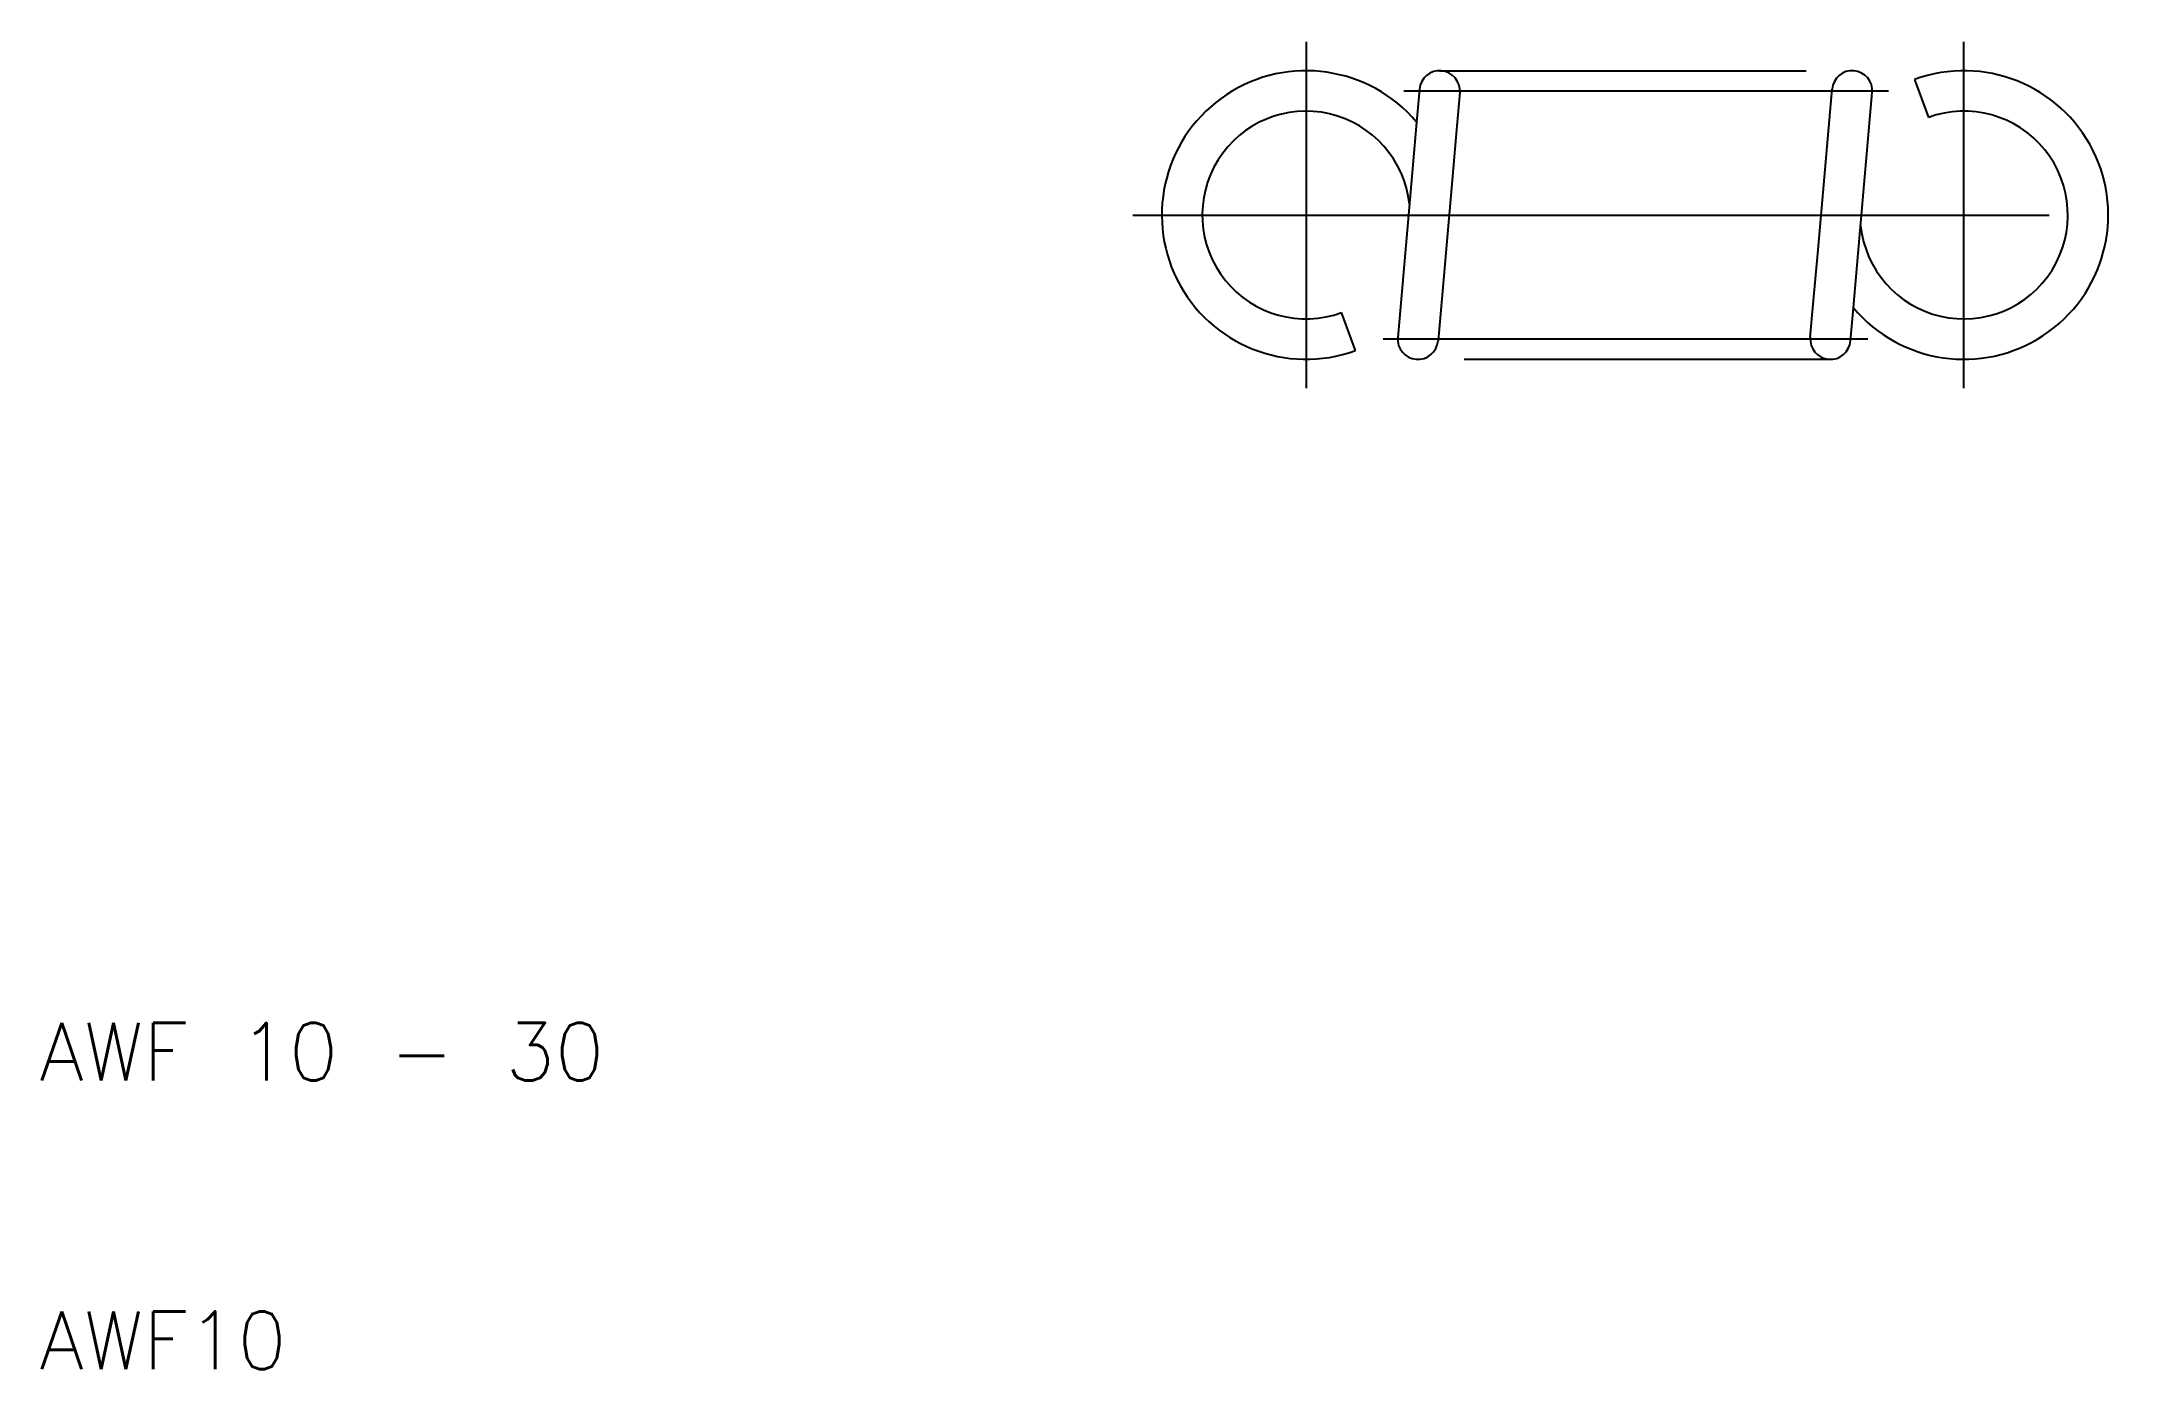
# Model space of a CAD drawing. Extents: x 10.1 to 82.7, y 10 to 56.
import ezdxf

# ---------------------------------------------------------------- set-up
doc = ezdxf.new("R2010")
doc.units = 0
doc.linetypes.add('CENTER', pattern=[50.8, 31.75, -6.35, 6.35, -6.35])
doc.linetypes.add('DASHED', pattern=[19.05, 12.7, -6.35])
doc.layers.get('0').update_dxf_attribs({"linetype": 'CONTINUOUS'})
doc.layers.add('CENTER', color=1, linetype='CENTER')
doc.styles.get("Standard").update_dxf_attribs({"font": 'txt.shx'})

msp = doc.modelspace()

# ---------------------------------------------------------------- linework, layer by layer
at = {"color": 3, "linetype": 'DASHED'}
for p, q in [((58.527, 55.003), (72.826, 55.003)), ((72.073, 44.997), (57.774, 44.997))]:
    msp.add_line(p, q, dxfattribs=at)
at = {"color": 7, "linetype": 'CONTINUOUS'}
for p, q in [((74.99, 54.698), (75.469, 53.383)), ((57.83, 54.364), (57.729, 53.215)), ((59.225, 54.242), (59.124, 53.093)), ((71.641, 48.788), (72.128, 54.364)), ((73.035, 48.666), (73.523, 54.242)), ((57.729, 53.215), (57.565, 51.334)), ((59.124, 53.093), (58.959, 51.212)), ((57.565, 51.334), (57.077, 45.758)), ((58.959, 51.212), (58.472, 45.636)), ((71.476, 46.907), (71.641, 48.788)), ((72.871, 46.785), (73.035, 48.666)), ((55.61, 45.302), (55.131, 46.617)), ((71.375, 45.758), (71.476, 46.907)), ((72.77, 45.636), (72.871, 46.785))]:
    msp.add_line(p, q, dxfattribs=at)
for centre, radius, start, end in [((53.9, 50), 5, 40.01513, 290), ((58.527, 54.303), 0.7, 355, 175), ((72.826, 54.303), 0.7, 355, 175), ((76.7, 50), 5, 220.01513, 110), ((53.9, 50), 3.6, 5.93789, 290), ((76.7, 50), 3.6, 185.93789, 110), ((57.774, 45.697), 0.7, 175, 355), ((72.073, 45.697), 0.7, 175, 355)]:
    msp.add_arc(centre, radius, start, end, dxfattribs=at)
at = {"layer": 'CENTER'}
for p, q in [((53.9, 56), (53.9, 44)), ((76.7, 44), (76.7, 56)), ((57.287, 54.303), (74.087, 54.303)), ((47.9, 50), (82.7, 50)), ((73.371, 45.697), (56.57, 45.697))]:
    msp.add_line(p, q, dxfattribs=at)

# ---------------------------------------------------------------- texts
for s, p in [('AWF 10 - 30', (10, 20)), ('AWF10', (10, 10))]:
    msp.add_text(s, height=2).set_placement(p)

doc.saveas('drawing.dxf')
